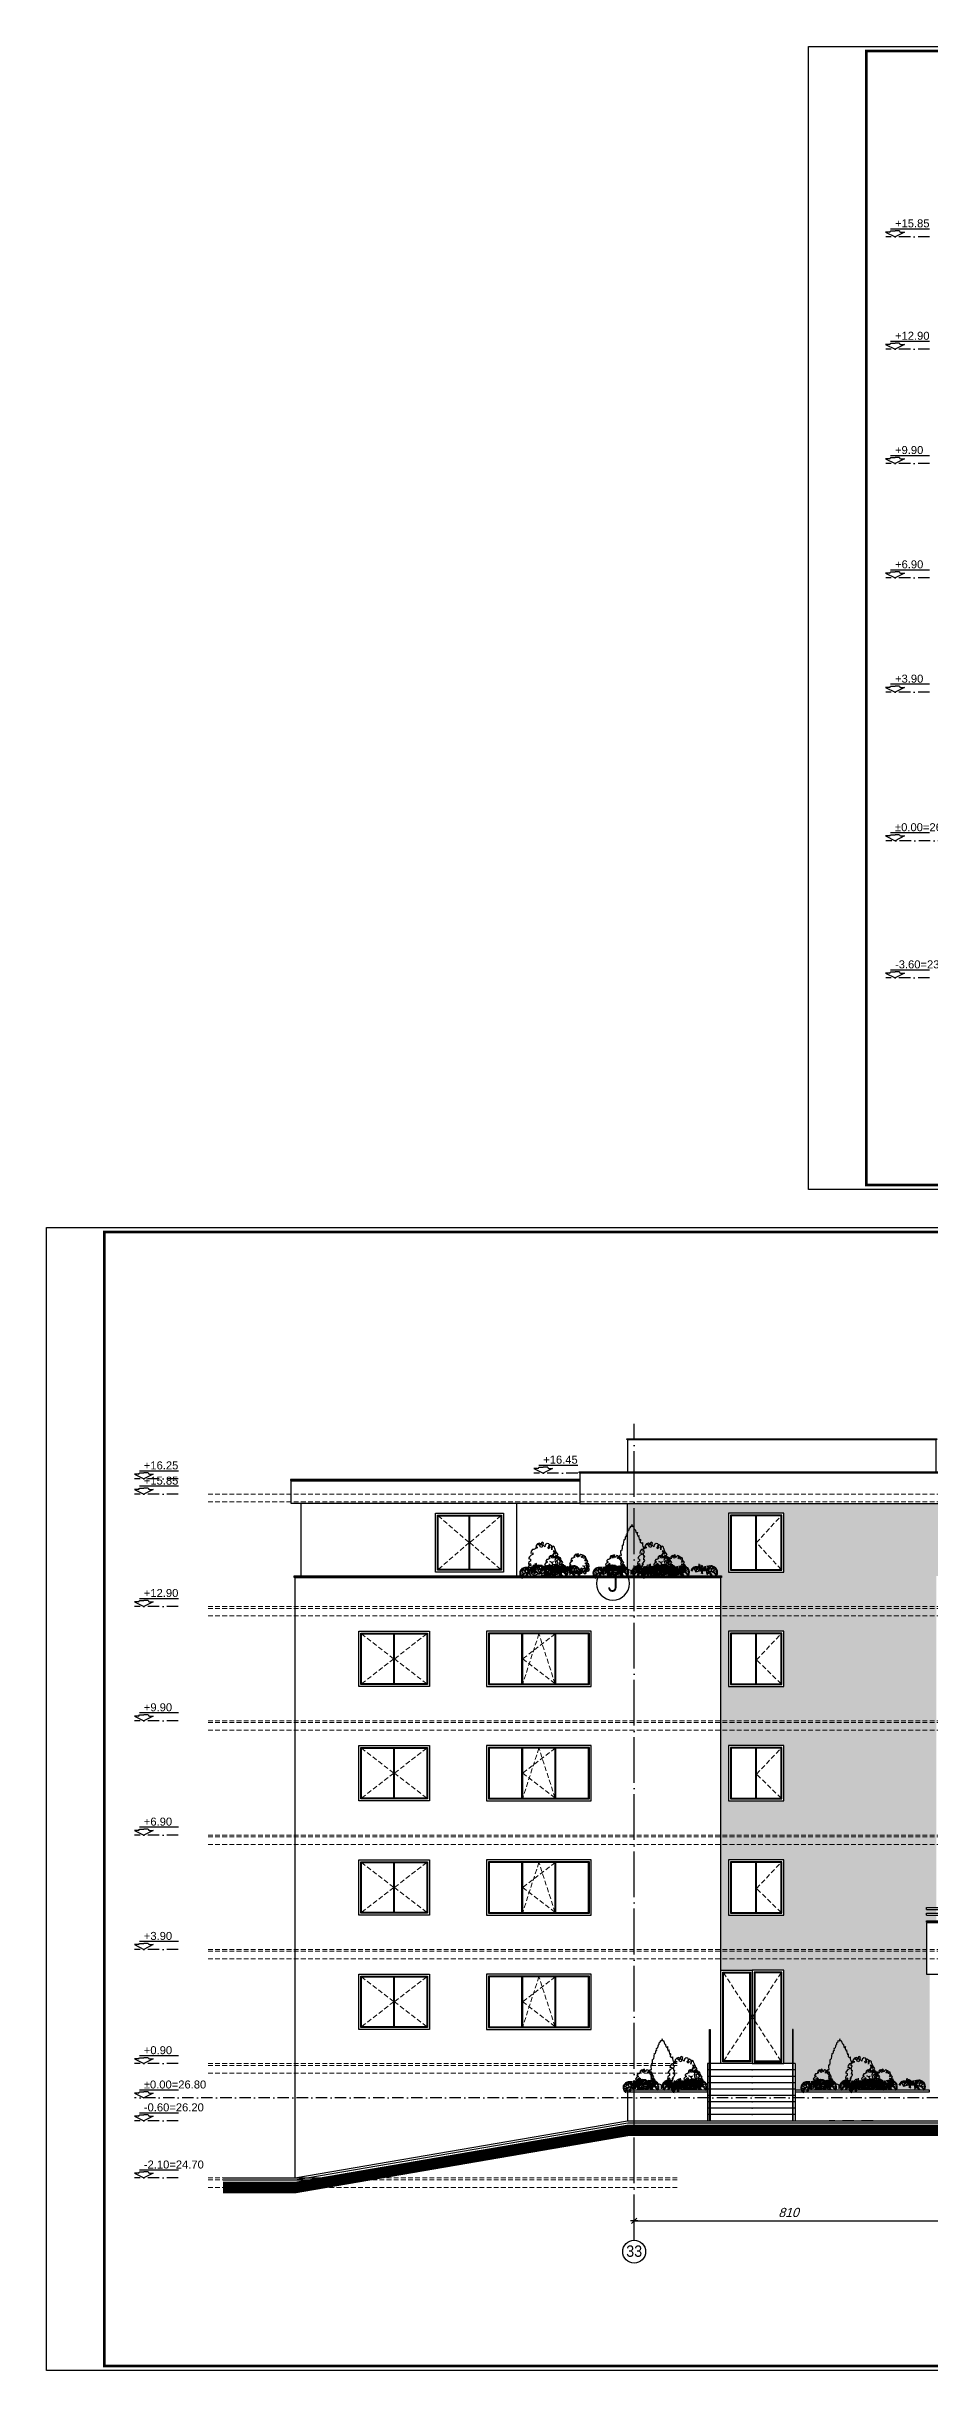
# Model space of a CAD drawing. Extents: x 9615146 to 9672346, y 4699603 to 4705703.
# Drawn here: x 9639346 to 9641663, y 4699603 to 4705703 of the extents above; entities that cross this region are included whole.
import ezdxf
from ezdxf.enums import TextEntityAlignment as Align

# ---------------------------------------------------------------- set-up
doc = ezdxf.new("R2010")
doc.units = 0
doc.header["$LTSCALE"] = 0.5
doc.header["$MEASUREMENT"] = 0
doc.header["$PDSIZE"] = -1
for name, pattern in [('ACAD_ISO04W100', [30, 24, -3, 0, -3]), ('DASHED', [0.75, 0.5, -0.25]), ('OSI1000', [5, 3, -1, 0, -1])]:
    doc.linetypes.add(name, pattern=pattern)
doc.layers.get('0').update_dxf_attribs({"color": 251, "linetype": 'CONTINUOUS'})
doc.layers.get('Defpoints').update_dxf_attribs({"color": 251, "linetype": 'CONTINUOUS'})
for name, color, linetype in [('_axis', 1, 'ACAD_ISO04W100'), ('_axis_num', 1, 'CONTINUOUS'), ('_dimension', 4, 'CONTINUOUS'), ('_dimension_evel', 4, 'CONTINUOUS'), ('_hatch', 9, 'CONTINUOUS'), ('_hatch_construction', 252, 'CONTINUOUS'), ('_table', 3, 'CONTINUOUS'), ('_text_spesif_window', 41, 'CONTINUOUS'), ('_view', 3, 'CONTINUOUS'), ('_vista', 75, 'CONTINUOUS'), ('fasadi', 147, 'CONTINUOUS')]:
    doc.layers.add(name, color=color, linetype=linetype)
doc.layers.add('_punk', color=8, linetype='DASHED', lineweight=9)
doc.styles.add('HEB1', font='', dxfattribs={"width": 0.8, "oblique": 17})
doc.styles.add('POMESHTENIA', font='arial.ttf', dxfattribs={"width": 0.9})
doc.styles.add('WIN', font='swindos.shx', dxfattribs={"oblique": 17})
doc.styles.get('HEB1').set_extended_font_data('HebarU Cyr')
doc.dimstyles.new('dim_50', dxfattribs={"dimtxt": 24, "dimasz": 1, "dimexe": 30, "dimexo": 0, "dimgap": 10, "dimtad": 1, "dimdec": 1, "dimrnd": 0.5, "dimdsep": 46, "dimtxsty": 'WIN', "dimblk1": '1', "dimblk2": '1', "dimsah": 1, "dimcen": 15, "dimdle": 10, "dimse1": 1, "dimse2": 1, "dimadec": 0, "dimazin": 0, "dimtfac": 1, "dimtdec": 1, "dimtix": 1, "dimtmove": 2, "dimatfit": 3, "dimldrblk": '1', "dimfxl": 1, "dimtolj": 1, "dimarcsym": 0})

# ---------------------------------------------------------------- blocks, each defined once
blk = doc.blocks.new('rtyre')
at = {"layer": '_dimension_evel', "ltscale": 20}
for p, q in [((-26, 22), (-44, 22)), ((-44, 22), (0, 0)), ((-21, 38), (162, 38)), ((-21, 28), (-21, 27)), ((-21, 28), (0, 28)), ((21, 28), (0, 28)), ((44, 22), (0, 0)), ((21, 28), (21, 27)), ((26, 22), (44, 22))]:
    blk.add_line(p, q, dxfattribs=at)
for centre, major_axis, start_param, end_param in [((-26, 27), (3.46, 3.46), 3.926991, 5.497787), ((26, 27), (-3.46, 3.46), 0.785398, 2.356194)]:
    blk.add_ellipse(centre, major_axis=major_axis, ratio=1, start_param=start_param, end_param=end_param, dxfattribs=at)
at = {"layer": '_dimension_evel', "linetype": 'OSI1000', "ltscale": 20, "style": 'HEB1', "oblique": 360, "width": 0.8}
blk.add_attdef('+12.50', (0, 44), '', height=42, rotation=360, dxfattribs=at)
blk = doc.blocks.new('TREE8-E')
for p, q in [((-12.2, 3.6), (-13.9, 3.8)), ((-12.2, 4.4), (-13.8, 4.9)), ((-6.2, 4.5), (-13.8, 2.7)), ((-8.6, 3.9), (-13.5, 5.9)), ((-11.9, 1.9), (-13.5, 1.6)), ((-11.7, 6.1), (-13.1, 7)), ((-9.9, 3.6), (-13.1, 0.5)), ((-11.3, 6.8), (-12.5, 7.9)), ((-10.7, 7.4), (-11.8, 8.7)), ((-10.1, 8), (-10.9, 9.5)), ((-8, 4), (-10.8, 7.5)), ((-8.6, 6.9), (-10, 10)), ((-7.2, 7), (-9, 10.4)), ((-6.9, 0), (-8.8, 0.9)), ((-6.4, 0.6), (-8.2, 1.7)), ((-7.4, 8.8), (-7.9, 10.7)), ((-6, 1.1), (-7.6, 2.4)), ((-7.4, 8.8), (-6.8, 10.8)), ((-6.9, 5.4), (-7.4, 8.8)), ((-5.4, 1.6), (-7, 3)), ((-6.9, 5.4), (-4.6, 10.4)), ((-2.8, 0), (-6.9, 5.4)), ((-4.9, 2.1), (-6.3, 3.6)), ((-6.1, 9.1), (-5.7, 10.7)), ((-4.3, 2.5), (-5.6, 4.2)), ((-3.6, 2.9), (-4.8, 4.6)), ((-4.5, 8.8), (-3.6, 10.1)), ((-4.5, 6.6), (-4.5, 8.8)), ((-3.3, 2.9), (-4.5, 6.6)), ((-4.3, 6), (-3.6, 8.3)), ((-4.1, 1.8), (-3.3, 2.9)), ((-3.6, 8.3), (-2.7, 9.4)), ((-3.4, 7.4), (-2.3, 9.2)), ((-2.4, 3.9), (-3.4, 7.4)), ((-3.3, 0.8), (0.3, 8.3)), ((-2.4, 7.1), (-1.4, 9)), ((-1.7, 4.2), (-2.4, 7.1)), ((-0.4, 3.9), (-1.3, 6.6)), ((-0.4, 3.9), (0.4, 6.6)), ((1.9, 3.1), (-0.4, 3.9)), ((0.7, 4.8), (0.7, 8)), ((9, 0.4), (0.7, 4.8)), ((3, 4.8), (1.2, 7.4)), ((1.2, 4.5), (1.2, 6.4)), ((3.4, 1), (1.4, 1)), ((3.4, 0.5), (1.4, 0.4)), ((3.5, 1.4), (1.6, 1.7)), ((3.7, 1.9), (1.8, 2.4)), ((3.9, 2.3), (1.9, 3.1)), ((4.3, 4.6), (2.6, 8.3)), ((4.8, 3.4), (3, 4.8)), ((4.9, 5.9), (4.1, 8.9)), ((6.9, 2.6), (4.3, 5.5)), ((5.2, 3.7), (4.3, 4.6)), ((6, 4.2), (4.9, 5.9)), ((6, 5.3), (5.7, 9.2)), ((6.5, 4.4), (6, 5.3)), ((9.2, 0.7), (6.2, 6.3)), ((7, 6), (7.3, 9.3)), ((7.4, 4.6), (7, 6)), ((8.3, 3.1), (7.5, 6.6)), ((8, 2.9), (9.7, 4.2)), ((8.4, 4.6), (8.2, 6.6)), ((8.6, 0), (12.5, 4.7)), ((8.8, 4.5), (8.9, 6.5)), ((9.3, 4.4), (9.6, 6.3)), ((9.7, 4.2), (10.2, 6.1)), ((10.2, 4), (10.8, 5.9)), ((10.6, 3.7), (11.4, 5.5)), ((10.9, 3.4), (12, 5.1)), ((11.6, 2.7), (13, 4.2)), ((11.8, 2.3), (13.4, 3.6)), ((12.1, 1.9), (13.7, 3)), ((12.2, 1.5), (14, 2.4)), ((12.4, 1), (14.2, 1.7)), ((12.4, 0.5), (14.3, 1.1))]:
    blk.add_line(p, q)
blk = doc.blocks.new('_TREE16')
for p, q in [((-52, 114), (-54, 105)), ((-46, 122), (-52, 114)), ((-39, 122), (-46, 122)), ((-30, 127), (-39, 122)), ((-29, 141), (-31, 132)), ((-31, 132), (-21, 132)), ((-29, 135), (-30, 127)), ((-22, 148), (-29, 141)), ((-21, 132), (-29, 135)), ((-14, 152), (-22, 148)), ((-12, 142), (-20, 147)), ((-20, 147), (-12, 142)), ((-5, 147), (-14, 152)), ((-12, 142), (-5, 147)), ((-10, 134), (-12, 142)), ((-2, 131), (-10, 134)), ((-1, 156), (-7, 148)), ((-7, 148), (1, 141)), ((1, 141), (-2, 131)), ((6, 152), (-1, 156)), ((3, 144), (6, 152)), ((12, 135), (3, 144)), ((14, 144), (12, 135)), ((22, 150), (14, 144)), ((30, 148), (22, 150)), ((27, 133), (35, 140)), ((29, 125), (27, 133)), ((37, 144), (29, 140)), ((29, 140), (37, 132)), ((37, 132), (29, 125)), ((35, 140), (30, 148)), ((45, 138), (37, 144)), ((44, 121), (45, 130)), ((45, 129), (44, 121)), ((45, 130), (45, 138)), ((49, 137), (45, 129)), ((57, 133), (49, 137)), ((60, 115), (51, 116)), ((51, 116), (56, 108)), ((58, 126), (57, 133)), ((57, 107), (60, 115)), ((62, 117), (58, 126)), ((65, 109), (62, 117)), ((64, 101), (65, 109)), ((-62, 37), (-70, 31)), ((-70, 31), (-67, 24)), ((-67, 23), (-70, 14)), ((-70, 14), (-62, 15)), ((-67, 24), (-59, 30)), ((-59, 23), (-67, 23)), ((-63, 65), (-65, 57)), ((-65, 57), (-62, 49)), ((-62, 53), (-65, 45)), ((-65, 45), (-62, 37)), ((-60, 88), (-64, 80)), ((-64, 80), (-56, 76)), ((-56, 67), (-63, 65)), ((-54, 55), (-62, 53)), ((-62, 49), (-53, 47)), ((-62, 15), (-60, 24)), ((-53, 96), (-60, 88)), ((-60, 24), (-50, 21)), ((-59, 30), (-51, 30)), ((-51, 30), (-59, 23)), ((-56, 76), (-56, 67)), ((-54, 105), (-45, 107)), ((-53, 47), (-54, 55)), ((-45, 99), (-53, 96)), ((-45, 18), (-52, 11)), ((-52, 11), (-40, 4)), ((-50, 21), (-49, 12)), ((-49, 12), (-39, 17)), ((-45, 107), (-45, 99)), ((-43, 26), (-45, 18)), ((-35, 26), (-43, 26)), ((-37, 16), (-41, 24)), ((-41, 24), (-33, 24)), ((-40, 4), (-31, 4)), ((-39, 17), (-30, 23)), ((-38, 8), (-37, 16)), ((-28, 14), (-38, 8)), ((-26, 18), (-35, 26)), ((-33, 24), (-25, 17)), ((-31, 4), (-21, 8)), ((-30, 23), (-28, 14)), ((-20, 10), (-26, 18)), ((-25, 17), (-21, 9)), ((-21, 26), (-13, 30)), ((-13, 17), (-21, 26)), ((-21, 9), (-13, 10)), ((-21, 8), (-12, 8)), ((-12, 11), (-20, 10)), ((-13, 30), (-5, 28)), ((-12, 8), (-13, 17)), ((-13, 10), (-5, 11)), ((-5, 7), (-12, 11)), ((-8, 23), (-10, 14)), ((-10, 14), (-1, 12)), ((0, 20), (-8, 23)), ((-5, 28), (3, 25)), ((-5, 11), (0, 20)), ((-1, 12), (-5, 5)), ((4, 11), (-5, 7)), ((-5, 5), (4, 2)), ((3, 25), (12, 27)), ((14, 13), (4, 11)), ((4, 2), (12, 3)), ((8, 6), (16, 10)), ((12, 27), (21, 29)), ((14, 23), (12, 15)), ((12, 15), (21, 9)), ((12, 3), (19, 5)), ((22, 21), (14, 23)), ((19, 5), (14, 13)), ((16, 10), (24, 13)), ((20, 46), (18, 38)), ((18, 38), (28, 35)), ((28, 47), (20, 46)), ((21, 29), (29, 29)), ((21, 9), (30, 11)), ((24, 13), (22, 21)), ((35, 27), (27, 28)), ((27, 28), (37, 21)), ((34, 38), (28, 47)), ((28, 35), (36, 38)), ((29, 29), (34, 38)), ((29, 20), (38, 27)), ((30, 11), (29, 20)), ((46, 60), (35, 66)), ((35, 66), (44, 63)), ((44, 24), (35, 27)), ((36, 38), (40, 46)), ((37, 21), (48, 22)), ((38, 27), (40, 18)), ((38, 15), (39, 23)), ((46, 22), (38, 15)), ((39, 23), (48, 23)), ((40, 46), (50, 51)), ((40, 18), (44, 9)), ((44, 63), (51, 64)), ((52, 29), (44, 24)), ((44, 9), (52, 6)), ((45, 42), (52, 51)), ((55, 39), (45, 42)), ((50, 51), (46, 60)), ((55, 20), (46, 22)), ((48, 22), (56, 25)), ((48, 23), (57, 20)), ((51, 99), (57, 107)), ((59, 104), (51, 99)), ((51, 64), (52, 66)), ((55, 44), (51, 37)), ((51, 37), (52, 29)), ((52, 51), (60, 51)), ((52, 6), (61, 12)), ((55, 81), (55, 88)), ((55, 88), (64, 87)), ((63, 83), (55, 81)), ((64, 46), (55, 44)), ((63, 38), (55, 39)), ((61, 12), (55, 20)), ((56, 108), (64, 101)), ((56, 25), (63, 34)), ((57, 20), (67, 22)), ((68, 106), (59, 104)), ((61, 79), (59, 71)), ((59, 71), (61, 63)), ((60, 51), (68, 41)), ((64, 87), (61, 79)), ((61, 63), (64, 55)), ((72, 83), (63, 83)), ((68, 41), (63, 32)), ((69, 30), (63, 38)), ((63, 34), (72, 37)), ((63, 32), (74, 26)), ((64, 55), (64, 46)), ((66, 89), (74, 98)), ((67, 82), (66, 89)), ((75, 82), (67, 82)), ((67, 72), (75, 73)), ((71, 64), (67, 72)), ((67, 22), (69, 30)), ((74, 98), (68, 106)), ((68, 47), (75, 56)), ((77, 45), (68, 47)), ((75, 56), (71, 64)), ((80, 81), (72, 83)), ((72, 37), (79, 45)), ((74, 26), (82, 30)), ((82, 74), (75, 82)), ((75, 73), (80, 81)), ((85, 38), (77, 45)), ((79, 45), (80, 54)), ((80, 54), (83, 63)), ((83, 63), (82, 74)), ((82, 30), (85, 38))]:
    blk.add_line(p, q)
blk = doc.blocks.new('_TREE03')
for p, q in [((-49, 1054), (-45, 1087)), ((-45, 1087), (-26, 1087)), ((-26, 1087), (-7, 1114)), ((-7, 1114), (1, 1146)), ((1, 1146), (12, 1114)), ((12, 1114), (28, 1092)), ((28, 1092), (47, 1098)), ((47, 1098), (47, 1065)), ((47, 1065), (74, 1054)), ((-279, 529), (-260, 545)), ((-272, 626), (-253, 626)), ((-253, 577), (-272, 626)), ((-260, 545), (-253, 529)), ((-253, 626), (-241, 686)), ((-253, 529), (-253, 577)), ((-241, 729), (-218, 713)), ((-241, 686), (-241, 729)), ((-218, 713), (-191, 729)), ((-195, 799), (-183, 794)), ((-191, 729), (-195, 799)), ((-183, 794), (-176, 778)), ((-176, 778), (-164, 837)), ((-164, 837), (-149, 892)), ((-149, 892), (-145, 865)), ((-145, 865), (-126, 908)), ((-126, 957), (-122, 967)), ((-126, 908), (-126, 957)), ((-122, 967), (-111, 940)), ((-111, 940), (-91, 962)), ((-91, 962), (-84, 1011)), ((-84, 1011), (-61, 1022)), ((-61, 1022), (-49, 1054)), ((74, 1054), (77, 1033)), ((77, 1033), (77, 1011)), ((77, 1011), (97, 1000)), ((97, 1000), (104, 973)), ((104, 973), (112, 940)), ((112, 940), (124, 924)), ((124, 924), (131, 930)), ((131, 930), (139, 908)), ((139, 908), (131, 881)), ((131, 881), (143, 859)), ((143, 859), (154, 870)), ((154, 870), (158, 843)), ((158, 843), (162, 810)), ((162, 810), (177, 794)), ((177, 794), (185, 805)), ((185, 805), (196, 751)), ((196, 751), (204, 686)), ((204, 686), (223, 664)), ((223, 664), (231, 669)), ((231, 669), (231, 594)), ((231, 594), (242, 545)), ((242, 545), (262, 539)), ((262, 539), (262, 496)), ((-268, 371), (-287, 431)), ((-287, 431), (-268, 415)), ((-287, 323), (-283, 339)), ((-260, 274), (-287, 323)), ((-283, 339), (-264, 339)), ((-256, 463), (-279, 529)), ((-268, 415), (-256, 463)), ((-264, 339), (-268, 371)), ((-229, 230), (-260, 274)), ((-229, 203), (-256, 241)), ((-256, 241), (-229, 230)), ((-176, 187), (-229, 203)), ((-191, 176), (-176, 187)), ((-157, 138), (-191, 176)), ((-84, 117), (-157, 138)), ((-61, 106), (-84, 117)), ((-61, 106), (-33, 98)), ((-33, 98), (-7, 100)), ((-29, 1), (-22, 41)), ((-18, 99), (-22, 41)), ((24, 95), (-7, 100)), ((35, 99), (21, 68)), ((21, 1), (21, 68)), ((58, 106), (24, 95)), ((100, 127), (58, 106)), ((131, 122), (100, 127)), ((166, 144), (131, 122)), ((208, 171), (166, 144)), ((219, 192), (208, 171)), ((265, 252), (219, 192)), ((258, 317), (246, 295)), ((246, 295), (250, 268)), ((250, 268), (265, 252)), ((262, 496), (254, 453)), ((254, 453), (269, 426)), ((281, 344), (258, 317)), ((269, 426), (285, 436)), ((285, 398), (281, 344)), ((285, 436), (285, 398))]:
    blk.add_line(p, q)
blk = doc.blocks.new('1')
for p, q in [((-10, 0), (10, 0)), ((-7.1, -7.1), (7.1, 7.1)), ((0, 20), (0, -20))]:
    blk.add_line(p, q)
blk = doc.blocks.new('*D52')
at = {"layer": '_dimension', "color": 0, "lineweight": -2, "ltscale": 30, "transparency": 16777216}
blk.add_line((9640889.2, 4699996.1), (9641697.2, 4699996.1), dxfattribs=at)
at = {"layer": 'Defpoints', "color": 0, "ltscale": 30, "transparency": 16777216}
for p in [(9641698.2, 4699996.1), (9640888.2, 4699945.3), (9641698.2, 4699945.3)]:
    blk.add_point(p, dxfattribs=at)
at = {"layer": '_dimension', "color": 0, "lineweight": -2, "ltscale": 30, "transparency": 16777216, "rotation": 180}
blk.add_blockref('1', (9640888.2, 4699996.1), dxfattribs=at)
at = {"layer": '_dimension', "color": 0, "lineweight": -2, "ltscale": 30, "transparency": 16777216}
blk.add_blockref('1', (9641698.2, 4699996.1), dxfattribs=at)
at = {"layer": '_dimension', "color": 0, "ltscale": 30, "transparency": 16777216, "insert": (9641293.2, 4700018.1), "char_height": 24, "attachment_point": 5, "style": 'WIN'}
blk.add_mtext('\\A1;810', dxfattribs=at)
blk = doc.blocks.new('fghfdg')
at = {"layer": '_text_spesif_window'}
blk.add_circle((0, 0), 18, dxfattribs=at)
at = {"layer": '_text_spesif_window', "style": 'HEB1', "text_generation_flag": 6, "width": 0.8}
blk.add_attdef('A', text='', height=18, rotation=180, dxfattribs=at).set_placement((0, -9.2), align=Align.CENTER)

msp = doc.modelspace()

# ---------------------------------------------------------------- hatches: boundary and pattern name
at = {"layer": '_hatch', "ltscale": 30, "true_color": 0xb97b1d}
h = msp.add_hatch(color=32, dxfattribs=at)
h.dxf.hatch_style = 1
h.paths.add_polyline_path([(9641680.73, 4701683.84), (9641680.73, 4701688.84), (9641698.23, 4701688.84), (9641698.23, 4701878.84), (9640888.23, 4701878.84), (9640888.23, 4701688.84), (9641117.73, 4701688.84), (9641117.73, 4701684.84), (9641115.73, 4701684.84), (9641115.73, 4700653.84), (9641198.23, 4700653.84), (9641280.73, 4700653.84), (9641280.73, 4700408.84), (9641303.73, 4700408.84), (9641303.73, 4700498.84), (9641305.73, 4700498.84), (9641305.73, 4700408.84), (9641310.73, 4700408.84), (9641310.73, 4700338.84), (9641663.23, 4700338.84), (9641663.23, 4700643.84), (9641655.73, 4700643.84), (9641655.73, 4700778.84), (9641655.73, 4700783.84), (9641680.73, 4700783.84), (9641680.73, 4700798.84), (9641655.73, 4700798.84), (9641655.73, 4700803.84), (9641680.73, 4700803.84), (9641680.73, 4700813.84), (9641655.73, 4700813.84), (9641655.73, 4700818.84), (9641680.73, 4700818.84)])
h.paths.add_polyline_path([(9641280.73, 4701398.84), (9641135.73, 4701398.84), (9641135.73, 4701543.84), (9641280.73, 4701543.84)], flags=16)
h.paths.add_polyline_path([(9641275.73, 4701403.84), (9641140.73, 4701403.84), (9641140.73, 4701538.84), (9641275.73, 4701538.84)], flags=0)
h.paths.add_polyline_path([(9641273.73, 4701536.84), (9641273.73, 4701405.84), (9641142.73, 4701405.84), (9641142.73, 4701536.84)], flags=0)
h.paths.add_polyline_path([(9641280.73, 4701698.84), (9641135.73, 4701698.84), (9641135.73, 4701853.84), (9641280.73, 4701853.84)], flags=16)
h.paths.add_polyline_path([(9641275.73, 4701703.84), (9641140.73, 4701703.84), (9641140.73, 4701848.84), (9641275.73, 4701848.84)], flags=0)
h.paths.add_polyline_path([(9641273.73, 4701705.84), (9641142.73, 4701705.84), (9641142.73, 4701846.84), (9641273.73, 4701846.84)], flags=0)
h.paths.add_polyline_path([(9641280.73, 4701243.84), (9641280.73, 4701098.84), (9641135.73, 4701098.84), (9641135.73, 4701243.84)], flags=16)
h.paths.add_polyline_path([(9641275.73, 4701238.84), (9641275.73, 4701103.84), (9641140.73, 4701103.84), (9641140.73, 4701238.84)], flags=0)
h.paths.add_polyline_path([(9641273.73, 4701236.84), (9641273.73, 4701105.84), (9641142.73, 4701105.84), (9641142.73, 4701236.84)], flags=0)
h.paths.add_polyline_path([(9641280.73, 4700943.84), (9641280.73, 4700798.84), (9641135.73, 4700798.84), (9641135.73, 4700943.84)], flags=16)
h.paths.add_polyline_path([(9641275.73, 4700938.84), (9641275.73, 4700803.84), (9641140.73, 4700803.84), (9641140.73, 4700938.84)], flags=0)
h.paths.add_polyline_path([(9641273.73, 4700936.84), (9641273.73, 4700805.84), (9641142.73, 4700805.84), (9641142.73, 4700936.84)], flags=0)
h.paths.add_polyline_path([(9640888.23, 4701878.84), (9640870.73, 4701878.84), (9640870.73, 4701688.84), (9640888.23, 4701688.84)])
at = {"layer": '_hatch_construction', "ltscale": 40}
h = msp.add_hatch(dxfattribs=at)
h.set_pattern_fill('EGGCRATE', color=250, scale=30, style=0, pattern_type=2)
h.set_pattern_definition([(0, (3, 0), (30, 15), [27, -3]), (0, (3, 3), (30, 15), [27, -3]), (90, (3, 3), (-30, 15), [12, -3]), (90, (0, 3), (-30, 15), [12, -3])])
h.paths.add_polyline_path([(9641680.73, 4701683.84), (9641680.73, 4701688.84), (9641698.23, 4701688.84), (9641698.23, 4701878.84), (9640888.23, 4701878.84), (9640888.23, 4701688.84), (9641117.73, 4701688.84), (9641117.73, 4701684.84), (9641115.73, 4701684.84), (9641115.73, 4700653.84), (9641198.23, 4700653.84), (9641280.73, 4700653.84), (9641280.73, 4700408.84), (9641303.73, 4700408.84), (9641303.73, 4700498.84), (9641305.73, 4700498.84), (9641305.73, 4700408.84), (9641310.73, 4700408.84), (9641310.73, 4700338.84), (9641663.23, 4700338.84), (9641663.23, 4700643.84), (9641655.73, 4700643.84), (9641655.73, 4700778.84), (9641655.73, 4700783.84), (9641680.73, 4700783.84), (9641680.73, 4700798.84), (9641655.73, 4700798.84), (9641655.73, 4700803.84), (9641680.73, 4700803.84), (9641680.73, 4700813.84), (9641655.73, 4700813.84), (9641655.73, 4700818.84), (9641680.73, 4700818.84)])
h.paths.add_polyline_path([(9641280.73, 4701398.84), (9641135.73, 4701398.84), (9641135.73, 4701543.84), (9641280.73, 4701543.84)], flags=16)
h.paths.add_polyline_path([(9641275.73, 4701538.84), (9641275.73, 4701403.84), (9641140.73, 4701403.84), (9641140.73, 4701538.84)], flags=0)
h.paths.add_polyline_path([(9641273.73, 4701536.84), (9641273.73, 4701405.84), (9641142.73, 4701405.84), (9641142.73, 4701536.84)], flags=0)
h.paths.add_polyline_path([(9641280.73, 4701698.84), (9641135.73, 4701698.84), (9641135.73, 4701853.84), (9641280.73, 4701853.84)], flags=16)
h.paths.add_polyline_path([(9641275.73, 4701703.84), (9641140.73, 4701703.84), (9641140.73, 4701848.84), (9641275.73, 4701848.84)], flags=0)
h.paths.add_polyline_path([(9641273.73, 4701705.84), (9641142.73, 4701705.84), (9641142.73, 4701846.84), (9641273.73, 4701846.84)], flags=0)
h.paths.add_polyline_path([(9641280.73, 4701243.84), (9641280.73, 4701098.84), (9641135.73, 4701098.84), (9641135.73, 4701243.84)], flags=16)
h.paths.add_polyline_path([(9641275.73, 4701238.84), (9641275.73, 4701103.84), (9641140.73, 4701103.84), (9641140.73, 4701238.84)], flags=0)
h.paths.add_polyline_path([(9641273.73, 4701236.84), (9641273.73, 4701105.84), (9641142.73, 4701105.84), (9641142.73, 4701236.84)], flags=0)
h.paths.add_polyline_path([(9641280.73, 4700943.84), (9641280.73, 4700798.84), (9641135.73, 4700798.84), (9641135.73, 4700943.84)], flags=16)
h.paths.add_polyline_path([(9641275.73, 4700938.84), (9641275.73, 4700803.84), (9641140.73, 4700803.84), (9641140.73, 4700938.84)], flags=0)
h.paths.add_polyline_path([(9641273.73, 4700936.84), (9641273.73, 4700805.84), (9641142.73, 4700805.84), (9641142.73, 4700936.84)], flags=0)
h.paths.add_polyline_path([(9640888.23, 4701878.84), (9640870.73, 4701878.84), (9640870.73, 4701688.84), (9640888.23, 4701688.84)])

# ---------------------------------------------------------------- linework, layer by layer
at = {"layer": '_axis', "ltscale": 10}
msp.add_line((9640888.23, 4699945.26), (9640888.23, 4702088.08), dxfattribs=at)
at = {"layer": '_axis_num'}
msp.add_circle((9640888.23, 4699915.26), 30, dxfattribs=at)
at = {"layer": '_dimension_evel', "linetype": 'OSI1000', "ltscale": 20}
for p, q in [((9641663.19, 4705203.84), (9641548.25, 4705203.84)), ((9641663.19, 4704908.84), (9641548.25, 4704908.84)), ((9641663.19, 4704608.84), (9641548.25, 4704608.84)), ((9641663.19, 4704308.84), (9641548.25, 4704308.84)), ((9641663.19, 4704008.84), (9641548.25, 4704008.84)), ((9650232.05, 4703618.84), (9641548.25, 4703618.84)), ((9641663.19, 4703258.84), (9641548.25, 4703258.84)), ((9639691.95, 4701943.84), (9639577.02, 4701943.84)), ((9640739.96, 4701958.84), (9640625.02, 4701958.84)), ((9639691.95, 4701903.84), (9639577.02, 4701903.84)), ((9639691.95, 4701608.84), (9639577.02, 4701608.84)), ((9639691.95, 4701308.84), (9639577.02, 4701308.84)), ((9639691.95, 4701008.84), (9639577.02, 4701008.84)), ((9639691.95, 4700708.84), (9639577.02, 4700708.84)), ((9639691.95, 4700408.84), (9639577.02, 4700408.84)), ((9650202.81, 4700318.84), (9639577.02, 4700318.84)), ((9639691.95, 4700258.84), (9639577.02, 4700258.84)), ((9641515.15, 4700258.84), (9641400.22, 4700258.84)), ((9639691.95, 4700108.84), (9639577.02, 4700108.84))]:
    msp.add_line(p, q, dxfattribs=at)
at = {"layer": '_hatch', "color": 252, "ltscale": 10, "const_width": 30}
msp.add_lwpolyline([(9639809.55, 4700083.84), (9639999.85, 4700083.84), (9640872.86, 4700233.84), (9650202.81, 4700233.84)], dxfattribs=at)
at = {"layer": '_punk', "ltscale": 50}
for p, q in [((9639769.92, 4701903.84), (9650063.25, 4701903.84)), ((9639769.92, 4701883.84), (9650063.25, 4701883.84)), ((9640373.7, 4701846.84), (9640455.05, 4701776.34)), ((9640538.4, 4701846.84), (9640457.05, 4701776.34)), ((9641209.23, 4701776.34), (9641273.73, 4701846.84)), ((9640455.05, 4701776.34), (9640373.7, 4701705.84)), ((9640457.05, 4701776.34), (9640538.4, 4701705.84)), ((9641273.73, 4701705.84), (9641209.23, 4701776.34)), ((9639769.92, 4701608.84), (9650063.25, 4701608.84)), ((9639769.92, 4701603.84), (9650063.25, 4701603.84)), ((9639769.92, 4701583.84), (9650063.25, 4701583.84)), ((9640172.73, 4701536.84), (9640257.23, 4701471.34)), ((9640343.73, 4701536.84), (9640259.23, 4701471.34)), ((9640680.73, 4701536.84), (9640595.73, 4701471.34)), ((9640638.23, 4701536.84), (9640595.73, 4701405.84)), ((9640680.73, 4701405.84), (9640638.23, 4701536.84)), ((9641209.23, 4701468.84), (9641273.73, 4701536.84)), ((9640257.23, 4701471.34), (9640172.73, 4701405.84)), ((9640259.23, 4701471.34), (9640343.73, 4701405.84)), ((9640595.73, 4701471.34), (9640680.73, 4701405.84)), ((9641273.73, 4701405.84), (9641209.23, 4701468.84)), ((9639769.92, 4701308.84), (9650063.25, 4701308.84)), ((9639769.92, 4701303.84), (9650063.25, 4701303.84)), ((9639769.92, 4701283.84), (9650063.25, 4701283.84)), ((9640172.73, 4701236.84), (9640257.23, 4701171.34)), ((9640343.73, 4701236.84), (9640259.23, 4701171.34)), ((9640680.73, 4701236.84), (9640595.73, 4701171.34)), ((9640638.23, 4701236.84), (9640595.73, 4701105.84)), ((9640680.73, 4701105.84), (9640638.23, 4701236.84)), ((9641209.23, 4701168.84), (9641273.73, 4701236.84)), ((9640257.23, 4701171.34), (9640172.73, 4701105.84)), ((9640259.23, 4701171.34), (9640343.73, 4701105.84)), ((9640595.73, 4701171.34), (9640680.73, 4701105.84)), ((9641273.73, 4701105.84), (9641209.23, 4701168.84)), ((9639769.92, 4701008.84), (9650063.25, 4701008.84)), ((9639769.92, 4701003.84), (9650063.25, 4701003.84)), ((9639769.92, 4700983.84), (9650063.25, 4700983.84)), ((9640172.73, 4700936.84), (9640257.23, 4700871.34)), ((9640343.73, 4700936.84), (9640259.23, 4700871.34)), ((9640680.73, 4700936.84), (9640595.73, 4700871.34)), ((9640638.23, 4700936.84), (9640595.73, 4700805.84)), ((9640680.73, 4700805.84), (9640638.23, 4700936.84)), ((9641209.23, 4700868.84), (9641273.73, 4700936.84)), ((9640257.23, 4700871.34), (9640172.73, 4700805.84)), ((9640259.23, 4700871.34), (9640343.73, 4700805.84)), ((9640595.73, 4700871.34), (9640680.73, 4700805.84)), ((9641273.73, 4700805.84), (9641209.23, 4700868.84)), ((9639769.92, 4700708.84), (9650063.25, 4700708.84)), ((9639769.92, 4700703.84), (9650063.25, 4700703.84)), ((9639769.92, 4700683.84), (9650063.25, 4700683.84)), ((9640172.73, 4700636.84), (9640257.23, 4700571.34)), ((9640343.73, 4700636.84), (9640259.23, 4700571.34)), ((9640680.73, 4700636.84), (9640595.73, 4700571.34)), ((9640638.23, 4700636.84), (9640595.73, 4700505.84)), ((9640680.73, 4700505.84), (9640638.23, 4700636.84)), ((9641122.73, 4700646.84), (9641273.73, 4700415.84)), ((9641273.73, 4700646.84), (9641122.73, 4700415.84)), ((9640257.23, 4700571.34), (9640172.73, 4700505.84)), ((9640259.23, 4700571.34), (9640343.73, 4700505.84)), ((9640595.73, 4700571.34), (9640680.73, 4700505.84)), ((9639769.92, 4700408.84), (9641007.37, 4700408.84)), ((9639769.92, 4700403.84), (9641007.37, 4700403.84)), ((9639769.92, 4700383.84), (9641007.37, 4700383.84)), ((9639769.92, 4700108.84), (9641007.37, 4700108.84)), ((9639769.92, 4700103.84), (9641007.37, 4700103.84)), ((9639769.92, 4700083.84), (9641007.37, 4700083.84))]:
    msp.add_line(p, q, dxfattribs=at)
at = {"layer": '_table', "ltscale": 10}
for points in [[(9641346.03, 4705703.38), (9651646.03, 4705703.38), (9651646.03, 4702703.38), (9641346.03, 4702703.38)], [(9639346.03, 4702603.38), (9651646.03, 4702603.38), (9651646.03, 4699603.38), (9639346.03, 4699603.38)]]:
    msp.add_lwpolyline(points, close=True, dxfattribs=at)
for points in [[(9641497.71, 4705691.38, 6.84, 6.84, 0), (9651634.03, 4705691.38, 6.84, 6.84, 0), (9651634.03, 4702715.38, 6.84, 6.84, 0), (9641497.71, 4702715.38, 6.84, 6.84, 0)], [(9639497.71, 4702591.38, 6.84, 6.84, 0), (9651634.03, 4702591.38, 6.84, 6.84, 0), (9651634.03, 4699615.38, 6.84, 6.84, 0), (9639497.71, 4699615.38, 6.84, 6.84, 0)]]:
    msp.add_lwpolyline(points, format="xyseb", close=True, dxfattribs=at)
at = {"layer": 'fasadi'}
for p, q in [((9640014.59, 4701688.84), (9640014.59, 4701878.84)), ((9640455.05, 4701705.84), (9640455.05, 4701846.84)), ((9640457.05, 4701705.84), (9640457.05, 4701846.84)), ((9640580.37, 4701688.84), (9640580.37, 4701878.84)), ((9640870.73, 4701688.84), (9640870.73, 4701878.84)), ((9641207.23, 4701705.84), (9641207.23, 4701846.84)), ((9641209.23, 4701705.84), (9641209.23, 4701846.84)), ((9641115.73, 4701683.84), (9639997.72, 4701683.84)), ((9639997.72, 4701683.84), (9639997.72, 4700108.84)), ((9640014.59, 4701683.84), (9640014.59, 4701684.84)), ((9641115.73, 4700408.84), (9641115.73, 4701683.84)), ((9640257.23, 4701405.84), (9640257.23, 4701536.84)), ((9640259.23, 4701405.84), (9640259.23, 4701536.84)), ((9640593.73, 4701405.84), (9640593.73, 4701536.84)), ((9640595.73, 4701405.84), (9640595.73, 4701536.84)), ((9640680.73, 4701405.84), (9640680.73, 4701536.84)), ((9640682.73, 4701405.84), (9640682.73, 4701536.84)), ((9641207.23, 4701405.84), (9641207.23, 4701536.84)), ((9641209.23, 4701405.84), (9641209.23, 4701536.84)), ((9640257.23, 4701105.84), (9640257.23, 4701236.84)), ((9640259.23, 4701105.84), (9640259.23, 4701236.84)), ((9640593.73, 4701105.84), (9640593.73, 4701236.84)), ((9640595.73, 4701105.84), (9640595.73, 4701236.84)), ((9640680.73, 4701105.84), (9640680.73, 4701236.84)), ((9640682.73, 4701105.84), (9640682.73, 4701236.84)), ((9641207.23, 4701105.84), (9641207.23, 4701236.84)), ((9641209.23, 4701105.84), (9641209.23, 4701236.84)), ((9640257.23, 4700805.84), (9640257.23, 4700936.84)), ((9640259.23, 4700805.84), (9640259.23, 4700936.84)), ((9640593.73, 4700805.84), (9640593.73, 4700936.84)), ((9640595.73, 4700805.84), (9640595.73, 4700936.84)), ((9640680.73, 4700805.84), (9640680.73, 4700936.84)), ((9640682.73, 4700805.84), (9640682.73, 4700936.84)), ((9641207.23, 4700805.84), (9641207.23, 4700936.84)), ((9641209.23, 4700805.84), (9641209.23, 4700936.84)), ((9641655.73, 4700818.84), (9643125.73, 4700818.84)), ((9641655.73, 4700813.84), (9641655.73, 4700818.84)), ((9641655.73, 4700813.84), (9643125.73, 4700813.84)), ((9641655.73, 4700803.84), (9643125.73, 4700803.84)), ((9641655.73, 4700798.84), (9641655.73, 4700803.84)), ((9641655.73, 4700798.84), (9643125.73, 4700798.84)), ((9641655.73, 4700783.84), (9643125.73, 4700783.84)), ((9641655.73, 4700779.84), (9641655.73, 4700783.84)), ((9641655.73, 4700779.84), (9643125.73, 4700779.84)), ((9643125.73, 4700778.84), (9641655.73, 4700778.84)), ((9641655.73, 4700778.84), (9641655.73, 4700643.84)), ((9640257.23, 4700505.84), (9640257.23, 4700636.84)), ((9640259.23, 4700505.84), (9640259.23, 4700636.84)), ((9640593.73, 4700505.84), (9640593.73, 4700636.84)), ((9640595.73, 4700505.84), (9640595.73, 4700636.84)), ((9640680.73, 4700505.84), (9640680.73, 4700636.84)), ((9640682.73, 4700505.84), (9640682.73, 4700636.84)), ((9641655.73, 4700643.84), (9642013.23, 4700643.84)), ((9641080.73, 4700408.84), (9641080.73, 4700258.84)), ((9641310.73, 4700408.84), (9641080.73, 4700408.84)), ((9641310.73, 4700392.17), (9641080.73, 4700392.17)), ((9641310.73, 4700375.5), (9641080.73, 4700375.5)), ((9641310.73, 4700358.84), (9641080.73, 4700358.84)), ((9641310.73, 4700408.84), (9641310.73, 4700258.84)), ((9640870.73, 4700333.84), (9640870.73, 4700258.84)), ((9641080.73, 4700333.84), (9640870.73, 4700333.84)), ((9641310.73, 4700342.17), (9641080.73, 4700342.17)), ((9641310.73, 4700325.5), (9641080.73, 4700325.5)), ((9641310.73, 4700308.84), (9641080.73, 4700308.84)), ((9641310.73, 4700292.17), (9641080.73, 4700292.17)), ((9641310.73, 4700275.5), (9641080.73, 4700275.5))]:
    msp.add_line(p, q, dxfattribs=at)
at = {"layer": 'fasadi', "ltscale": 30}
for p, q in [((9639809.55, 4700108.84), (9640073.79, 4700108.84)), ((9639809.55, 4700103.84), (9640073.79, 4700103.84))]:
    msp.add_line(p, q, dxfattribs=at)
at = {"layer": 'fasadi'}
for points in [[(9641682.73, 4702046.84), (9640868.73, 4702046.84), (9640868.73, 4702048.84), (9641682.73, 4702048.84)], [(9640870.73, 4701961.84), (9641680.73, 4701961.84), (9641680.73, 4702045.84), (9640870.73, 4702045.84)], [(9640745.73, 4701941.84), (9639986.56, 4701941.84), (9639986.56, 4701939.84), (9640745.73, 4701939.84)], [(9649388.23, 4701959.84), (9640743.73, 4701959.84), (9640743.73, 4701961.84), (9649388.23, 4701961.84)], [(9640745.73, 4701878.84), (9649388.23, 4701878.84), (9649388.23, 4701958.84), (9640745.73, 4701958.84)], [(9640745.73, 4701878.84), (9639988.1, 4701878.84), (9639988.1, 4701938.84), (9640745.73, 4701938.84)], [(9640545.4, 4701698.84), (9640366.7, 4701698.84), (9640366.7, 4701853.84), (9640545.4, 4701853.84)], [(9640540.4, 4701703.84), (9640371.7, 4701703.84), (9640371.7, 4701848.84), (9640540.4, 4701848.84)], [(9640538.4, 4701705.84), (9640373.7, 4701705.84), (9640373.7, 4701846.84), (9640538.4, 4701846.84)], [(9641135.73, 4701698.84), (9641280.73, 4701698.84), (9641280.73, 4701853.84), (9641135.73, 4701853.84)], [(9641140.73, 4701703.84), (9641275.73, 4701703.84), (9641275.73, 4701848.84), (9641140.73, 4701848.84)], [(9641142.73, 4701705.84), (9641273.73, 4701705.84), (9641273.73, 4701846.84), (9641142.73, 4701846.84)], [(9639996.25, 4701688.84), (9641117.73, 4701688.84), (9641117.73, 4701684.84), (9639996.25, 4701684.84)], [(9640350.73, 4701398.84), (9640165.73, 4701398.84), (9640165.73, 4701543.84), (9640350.73, 4701543.84)], [(9640345.73, 4701403.84), (9640170.73, 4701403.84), (9640170.73, 4701538.84), (9640345.73, 4701538.84)], [(9640343.73, 4701405.84), (9640172.73, 4701405.84), (9640172.73, 4701536.84), (9640343.73, 4701536.84)], [(9640500.73, 4701398.84), (9640775.73, 4701398.84), (9640775.73, 4701543.84), (9640500.73, 4701543.84)], [(9640505.73, 4701403.84), (9640770.73, 4701403.84), (9640770.73, 4701538.84), (9640505.73, 4701538.84)], [(9640507.73, 4701405.84), (9640768.73, 4701405.84), (9640768.73, 4701536.84), (9640507.73, 4701536.84)], [(9641135.73, 4701398.84), (9641280.73, 4701398.84), (9641280.73, 4701543.84), (9641135.73, 4701543.84)], [(9641140.73, 4701403.84), (9641275.73, 4701403.84), (9641275.73, 4701538.84), (9641140.73, 4701538.84)], [(9641142.73, 4701405.84), (9641273.73, 4701405.84), (9641273.73, 4701536.84), (9641142.73, 4701536.84)], [(9640350.73, 4701098.84), (9640165.73, 4701098.84), (9640165.73, 4701243.84), (9640350.73, 4701243.84)], [(9640345.73, 4701103.84), (9640170.73, 4701103.84), (9640170.73, 4701238.84), (9640345.73, 4701238.84)], [(9640343.73, 4701105.84), (9640172.73, 4701105.84), (9640172.73, 4701236.84), (9640343.73, 4701236.84)], [(9640500.73, 4701098.84), (9640775.73, 4701098.84), (9640775.73, 4701243.84), (9640500.73, 4701243.84)], [(9640505.73, 4701103.84), (9640770.73, 4701103.84), (9640770.73, 4701238.84), (9640505.73, 4701238.84)], [(9640507.73, 4701105.84), (9640768.73, 4701105.84), (9640768.73, 4701236.84), (9640507.73, 4701236.84)], [(9641135.73, 4701098.84), (9641280.73, 4701098.84), (9641280.73, 4701243.84), (9641135.73, 4701243.84)], [(9641140.73, 4701103.84), (9641275.73, 4701103.84), (9641275.73, 4701238.84), (9641140.73, 4701238.84)], [(9641142.73, 4701105.84), (9641273.73, 4701105.84), (9641273.73, 4701236.84), (9641142.73, 4701236.84)], [(9640350.73, 4700798.84), (9640165.73, 4700798.84), (9640165.73, 4700943.84), (9640350.73, 4700943.84)], [(9640345.73, 4700803.84), (9640170.73, 4700803.84), (9640170.73, 4700938.84), (9640345.73, 4700938.84)], [(9640343.73, 4700805.84), (9640172.73, 4700805.84), (9640172.73, 4700936.84), (9640343.73, 4700936.84)], [(9640500.73, 4700798.84), (9640775.73, 4700798.84), (9640775.73, 4700943.84), (9640500.73, 4700943.84)], [(9640505.73, 4700803.84), (9640770.73, 4700803.84), (9640770.73, 4700938.84), (9640505.73, 4700938.84)], [(9640507.73, 4700805.84), (9640768.73, 4700805.84), (9640768.73, 4700936.84), (9640507.73, 4700936.84)], [(9641135.73, 4700798.84), (9641280.73, 4700798.84), (9641280.73, 4700943.84), (9641135.73, 4700943.84)], [(9641140.73, 4700803.84), (9641275.73, 4700803.84), (9641275.73, 4700938.84), (9641140.73, 4700938.84)], [(9641142.73, 4700805.84), (9641273.73, 4700805.84), (9641273.73, 4700936.84), (9641142.73, 4700936.84)], [(9640350.73, 4700498.84), (9640165.73, 4700498.84), (9640165.73, 4700643.84), (9640350.73, 4700643.84)], [(9640345.73, 4700503.84), (9640170.73, 4700503.84), (9640170.73, 4700638.84), (9640345.73, 4700638.84)], [(9640343.73, 4700505.84), (9640172.73, 4700505.84), (9640172.73, 4700636.84), (9640343.73, 4700636.84)], [(9640500.73, 4700498.84), (9640775.73, 4700498.84), (9640775.73, 4700643.84), (9640500.73, 4700643.84)], [(9640505.73, 4700503.84), (9640770.73, 4700503.84), (9640770.73, 4700638.84), (9640505.73, 4700638.84)], [(9640507.73, 4700505.84), (9640768.73, 4700505.84), (9640768.73, 4700636.84), (9640507.73, 4700636.84)], [(9641198.23, 4700408.84), (9641115.73, 4700408.84), (9641115.73, 4700653.84), (9641198.23, 4700653.84)], [(9641193.23, 4700413.84), (9641120.73, 4700413.84), (9641120.73, 4700648.84), (9641193.23, 4700648.84)], [(9641191.23, 4700415.84), (9641122.73, 4700415.84), (9641122.73, 4700646.84), (9641191.23, 4700646.84)], [(9641198.23, 4700408.84), (9641280.73, 4700408.84), (9641280.73, 4700653.84), (9641198.23, 4700653.84)], [(9641203.23, 4700413.84), (9641275.73, 4700413.84), (9641275.73, 4700648.84), (9641203.23, 4700648.84)], [(9641205.23, 4700415.84), (9641273.73, 4700415.84), (9641273.73, 4700646.84), (9641205.23, 4700646.84)], [(9641087.73, 4700348.84), (9641085.73, 4700348.84), (9641085.73, 4700498.84), (9641087.73, 4700498.84)], [(9641303.73, 4700348.84), (9641305.73, 4700348.84), (9641305.73, 4700498.84), (9641303.73, 4700498.84)], [(9641080.73, 4700338.84), (9640870.73, 4700338.84), (9640870.73, 4700334.84), (9641080.73, 4700334.84)], [(9641085.73, 4700348.84), (9641087.73, 4700348.84), (9641087.73, 4700258.84), (9641085.73, 4700258.84)], [(9641305.73, 4700348.84), (9641303.73, 4700348.84), (9641303.73, 4700258.84), (9641305.73, 4700258.84)], [(9641663.23, 4700338.84), (9641310.73, 4700338.84), (9641310.73, 4700334.84), (9641663.23, 4700334.84)]]:
    msp.add_lwpolyline(points, close=True, dxfattribs=at)
at = {"layer": 'fasadi', "ltscale": 30}
for points in [[(9639997.72, 4700108.84), (9640870.73, 4700258.84), (9650202.81, 4700258.84)], [(9639998.57, 4700103.91), (9640871.16, 4700253.84), (9650202.81, 4700253.84)]]:
    msp.add_lwpolyline(points, dxfattribs=at)
at = {"layer": 'fasadi'}
for p in [(9640594.73, 4701452.89), (9640681.73, 4701452.89), (9640594.73, 4701152.89), (9640681.73, 4701152.89), (9640594.73, 4700852.89), (9640681.73, 4700852.89), (9640594.73, 4700552.89), (9640681.73, 4700552.89), (9641198.23, 4700392.17), (9641198.23, 4700375.5), (9641198.23, 4700358.84), (9641198.23, 4700342.17), (9641198.23, 4700325.5), (9641198.23, 4700308.84), (9641198.23, 4700292.17), (9641198.23, 4700275.5)]:
    msp.add_point(p, dxfattribs=at)

# ---------------------------------------------------------------- block references
at = {"layer": '_dimension_evel', "linetype": 'OSI1000', "ltscale": 20}
ref = msp.add_blockref('rtyre', (9641572.71, 4705203.84), dxfattribs=dict(at, xscale=0.5600000005215406, yscale=0.5600000005215406, zscale=0.5600000005215406))
ref.add_attrib('+12.50', '+15.85', (9641572.71, 4705228.61, 0), dxfattribs={"linetype": 'OSI1000', "ltscale": 20, "height": 21, "style": 'POMESHTENIA'})
ref = msp.add_blockref('rtyre', (9641572.71, 4704908.84), dxfattribs=dict(at, xscale=0.5600000005215406, yscale=0.5600000005215406, zscale=0.5600000005215406))
ref.add_attrib('+12.50', '+12.90', (9641572.71, 4704933.61, 0), dxfattribs={"linetype": 'OSI1000', "ltscale": 20, "height": 21, "style": 'POMESHTENIA'})
ref = msp.add_blockref('rtyre', (9641572.71, 4704608.84), dxfattribs=dict(at, xscale=0.5600000023841858, yscale=0.5600000023841858, zscale=0.5600000023841858))
ref.add_attrib('+12.50', '+9.90', (9641572.71, 4704633.61, 0), dxfattribs={"linetype": 'OSI1000', "ltscale": 20, "height": 21, "style": 'POMESHTENIA'})
ref = msp.add_blockref('rtyre', (9641572.71, 4704308.84), dxfattribs=dict(at, xscale=0.5600000023841858, yscale=0.5600000023841858, zscale=0.5600000023841858))
ref.add_attrib('+12.50', '+6.90', (9641572.71, 4704333.61, 0), dxfattribs={"linetype": 'OSI1000', "ltscale": 20, "height": 21, "style": 'POMESHTENIA'})
ref = msp.add_blockref('rtyre', (9641572.71, 4704008.84), dxfattribs=dict(at, xscale=0.5600000023841858, yscale=0.5600000023841858, zscale=0.5600000023841858))
ref.add_attrib('+12.50', '+3.90', (9641572.71, 4704033.61, 0), dxfattribs={"linetype": 'OSI1000', "ltscale": 20, "height": 21, "style": 'POMESHTENIA'})
ref = msp.add_blockref('rtyre', (9641572.71, 4703618.84), dxfattribs=dict(at, xscale=0.5600000023841858, yscale=0.5600000023841858, zscale=0.5600000023841858))
ref.add_attrib('+12.50', '%%p0.00=26.80', (9641572.71, 4703643.61, 0), dxfattribs={"linetype": 'OSI1000', "ltscale": 20, "height": 21, "style": 'POMESHTENIA'})
ref = msp.add_blockref('rtyre', (9641572.71, 4703258.84), dxfattribs=dict(at, xscale=0.5600000023841858, yscale=0.5600000023841858, zscale=0.5600000023841858))
ref.add_attrib('+12.50', '-3.60=23.20', (9641572.71, 4703283.61, 0), dxfattribs={"linetype": 'OSI1000', "ltscale": 20, "height": 21, "style": 'POMESHTENIA'})
ref = msp.add_blockref('rtyre', (9640649.48, 4701958.84), dxfattribs=dict(at, xscale=0.5600000005215406, yscale=0.5600000005215406, zscale=0.5600000005215406))
ref.add_attrib('+12.50', '+16.45', (9640649.48, 4701983.61, 0), dxfattribs={"linetype": 'OSI1000', "ltscale": 20, "height": 21, "style": 'POMESHTENIA'})
ref = msp.add_blockref('rtyre', (9639601.48, 4701943.84), dxfattribs=dict(at, xscale=0.5600000005215406, yscale=0.5600000005215406, zscale=0.5600000005215406))
ref.add_attrib('+12.50', '+16.25', (9639601.48, 4701968.61, 0), dxfattribs={"linetype": 'OSI1000', "ltscale": 20, "height": 21, "style": 'POMESHTENIA'})
ref = msp.add_blockref('rtyre', (9639601.48, 4701903.84), dxfattribs=dict(at, xscale=0.5600000005215406, yscale=0.5600000005215406, zscale=0.5600000005215406))
ref.add_attrib('+12.50', '+15.85', (9639601.48, 4701928.61, 0), dxfattribs={"linetype": 'OSI1000', "ltscale": 20, "height": 21, "style": 'POMESHTENIA'})
ref = msp.add_blockref('rtyre', (9639601.48, 4701608.84), dxfattribs=dict(at, xscale=0.5600000005215406, yscale=0.5600000005215406, zscale=0.5600000005215406))
ref.add_attrib('+12.50', '+12.90', (9639601.48, 4701633.61, 0), dxfattribs={"linetype": 'OSI1000', "ltscale": 20, "height": 21, "style": 'POMESHTENIA'})
ref = msp.add_blockref('rtyre', (9639601.48, 4701308.84), dxfattribs=dict(at, xscale=0.5600000023841858, yscale=0.5600000023841858, zscale=0.5600000023841858))
ref.add_attrib('+12.50', '+9.90', (9639601.48, 4701333.61, 0), dxfattribs={"linetype": 'OSI1000', "ltscale": 20, "height": 21, "style": 'POMESHTENIA'})
ref = msp.add_blockref('rtyre', (9639601.48, 4701008.84), dxfattribs=dict(at, xscale=0.5600000023841858, yscale=0.5600000023841858, zscale=0.5600000023841858))
ref.add_attrib('+12.50', '+6.90', (9639601.48, 4701033.61, 0), dxfattribs={"linetype": 'OSI1000', "ltscale": 20, "height": 21, "style": 'POMESHTENIA'})
ref = msp.add_blockref('rtyre', (9639601.48, 4700708.84), dxfattribs=dict(at, xscale=0.5600000023841858, yscale=0.5600000023841858, zscale=0.5600000023841858))
ref.add_attrib('+12.50', '+3.90', (9639601.48, 4700733.61, 0), dxfattribs={"linetype": 'OSI1000', "ltscale": 20, "height": 21, "style": 'POMESHTENIA'})
ref = msp.add_blockref('rtyre', (9639601.48, 4700408.84), dxfattribs=dict(at, xscale=0.5600000023841858, yscale=0.5600000023841858, zscale=0.5600000023841858))
ref.add_attrib('+12.50', '+0.90', (9639601.48, 4700433.61, 0), dxfattribs={"linetype": 'OSI1000', "ltscale": 20, "height": 21, "style": 'POMESHTENIA'})
ref = msp.add_blockref('rtyre', (9639601.48, 4700318.84), dxfattribs=dict(at, xscale=0.5600000023841858, yscale=0.5600000023841858, zscale=0.5600000023841858))
ref.add_attrib('+12.50', '%%p0.00=26.80', (9639601.48, 4700343.61, 0), dxfattribs={"linetype": 'OSI1000', "ltscale": 20, "height": 21, "style": 'POMESHTENIA'})
ref = msp.add_blockref('rtyre', (9639601.48, 4700258.84), dxfattribs=dict(at, xscale=0.5600000005215406, yscale=0.5600000005215406, zscale=0.5600000005215406))
ref.add_attrib('+12.50', '-0.60=26.20', (9639601.48, 4700283.61), dxfattribs={"linetype": 'OSI1000', "ltscale": 20, "height": 21, "style": 'POMESHTENIA'})
ref = msp.add_blockref('rtyre', (9639601.48, 4700108.84), dxfattribs=dict(at, xscale=0.5600000005215406, yscale=0.5600000005215406, zscale=0.5600000005215406))
ref.add_attrib('+12.50', '-2.10=24.70', (9639601.48, 4700133.61), dxfattribs={"linetype": 'OSI1000', "ltscale": 20, "height": 21, "style": 'POMESHTENIA'})
at = {"layer": '_view'}
ref = msp.add_blockref('fghfdg', (9640832.5, 4701668.84), dxfattribs=dict(at, xscale=-2.399999998509884, yscale=2.400000000372529, zscale=2.4, rotation=180))
ref.add_attrib('A', 'J', dxfattribs={"layer": '_text_spesif_window', "height": 43.2, "rotation": 0, "style": 'POMESHTENIA', "width": 0.9}).set_placement((9640832.5, 4701668.84), align=Align.MIDDLE)
at = {"layer": '_vista', "ltscale": 10}
for name, p, xscale, yscale, zscale in [('_TREE03', (9640882.87, 4701692.51), -0.1149999983608723, 0.1149999983608723, 0.115), ('_TREE16', (9640647.16, 4701689.99), 0.5599999986588955, 0.5599999986588955, 0.5599999986588955), ('_TREE16', (9640933.22, 4701689.99), 0.5599999986588955, 0.5599999986588955, 0.5599999986588955), ('_TREE16', (9640675.33, 4701689.67), 0.349999999627471, 0.349999999627471, 0.349999999627471), ('_TREE16', (9640740.91, 4701692.74), 0.349999999627471, 0.349999999627471, 0.349999999627471), ('_TREE16', (9640835.03, 4701689.67), 0.349999999627471, 0.349999999627471, 0.349999999627471), ('_TREE16', (9640961.38, 4701689.67), 0.349999999627471, 0.349999999627471, 0.349999999627471), ('_TREE16', (9640994.45, 4701689.67), 0.349999999627471, 0.349999999627471, 0.349999999627471), ('_TREE03', (9640962, 4700342.51), -0.1149999983608723, 0.1149999983608723, 0.115), ('_TREE16', (9641012.35, 4700339.99), 0.5599999986588955, 0.5599999986588955, 0.5599999986588955), ('_TREE03', (9641428.37, 4700342.51), -0.1149999983608723, 0.1149999983608723, 0.115), ('_TREE16', (9641478.72, 4700339.99), 0.5599999986588955, 0.5599999986588955, 0.5599999986588955), ('_TREE16', (9640914.16, 4700339.67), 0.349999999627471, 0.349999999627471, 0.349999999627471), ('_TREE16', (9641040.51, 4700339.67), 0.349999999627471, 0.349999999627471, 0.349999999627471), ('_TREE16', (9641380.53, 4700339.67), 0.349999999627471, 0.349999999627471, 0.349999999627471), ('_TREE16', (9641506.88, 4700339.67), 0.349999999627471, 0.349999999627471, 0.349999999627471), ('_TREE16', (9641539.95, 4700339.67), 0.349999999627471, 0.349999999627471, 0.349999999627471)]:
    msp.add_blockref(name, p, dxfattribs=dict(at, xscale=xscale, yscale=yscale, zscale=zscale))
for p, xscale, yscale, zscale, rotation in [((9640623.94, 4701693.84), 2.500000000000892, 2.500000000000892, 2.500000000000892, 24.23477615562877), ((9640678.64, 4701693.84), -2.500000001070115, 2.5, 2.5, 347.6649172583065), ((9640711.7, 4701693.84), -2.500000001070115, 2.5, 2.5, 347.6649172583065), ((9640816.32, 4701693.84), 2.500000000000892, 2.500000000000892, 2.500000000000892, 24.23477615562877), ((9640838.34, 4701693.84), -2.500000001070115, 2.5, 2.5, 347.6649172583065), ((9640918.17, 4701693.84), 2.500000001070115, 2.500000001070115, 2.500000001070115, 12.33508274169349), ((9640942.68, 4701693.84), 2.500000000000892, 2.500000000000892, 2.500000000000892, 24.23477615562877), ((9640964.69, 4701693.84), -2.500000001070115, 2.5, 2.5, 347.6649172583065), ((9640997.76, 4701693.84), -2.500000001070115, 2.5, 2.5, 347.6649172583065), ((9641071.6, 4701693.84), -2.500000001070115, 2.5, 2.5, 347.6649172583065), ((9640895.45, 4700343.84), 2.500000000000892, 2.500000000000892, 2.500000000000892, 24.23477615562877), ((9640917.47, 4700343.84), -2.500000001070115, 2.5, 2.5, 347.6649172583065), ((9640997.3, 4700343.84), 2.500000001070115, 2.500000001070115, 2.500000001070115, 12.33508274169349), ((9641021.81, 4700343.84), 2.500000000000892, 2.500000000000892, 2.500000000000892, 24.23477615562877), ((9641043.82, 4700343.84), -2.500000001070115, 2.5, 2.5, 347.6649172583065), ((9641361.82, 4700343.84), 2.500000000000892, 2.500000000000892, 2.500000000000892, 24.23477615562877), ((9641383.84, 4700343.84), -2.500000001070115, 2.5, 2.5, 347.6649172583065), ((9641463.67, 4700343.84), 2.500000001070115, 2.500000001070115, 2.500000001070115, 12.33508274169349), ((9641488.18, 4700343.84), 2.500000000000892, 2.500000000000892, 2.500000000000892, 24.23477615562877), ((9641510.19, 4700343.84), -2.500000001070115, 2.5, 2.5, 347.6649172583065), ((9641543.26, 4700343.84), -2.500000001070115, 2.5, 2.5, 347.6649172583065), ((9641617.1, 4700343.84), -2.500000001070115, 2.5, 2.5, 347.6649172583065)]:
    msp.add_blockref('TREE8-E', p, dxfattribs=dict(at, xscale=xscale, yscale=yscale, zscale=zscale, rotation=rotation))

# ---------------------------------------------------------------- texts
at = {"layer": '_axis_num', "style": 'POMESHTENIA', "width": 0.9}
msp.add_text('33', height=30, rotation=360, dxfattribs=at).set_placement((9640867.28, 4699916.69), align=Align.MIDDLE_LEFT)

# ---------------------------------------------------------------- dimensions: what is measured, and where the dimension line sits
at = {"layer": '_dimension', "ltscale": 30}
dim = msp.add_linear_dim(base=(9641698.23, 4699996.1), p1=(9640888.23, 4699945.26), p2=(9641698.23, 4699945.26), dimstyle='dim_50', dxfattribs=at)
dim.commit()
dim.dimension.update_dxf_attribs({"geometry": '*D52', "text_midpoint": (9641293.23, 4700018.1)})

doc.saveas('drawing.dxf')
